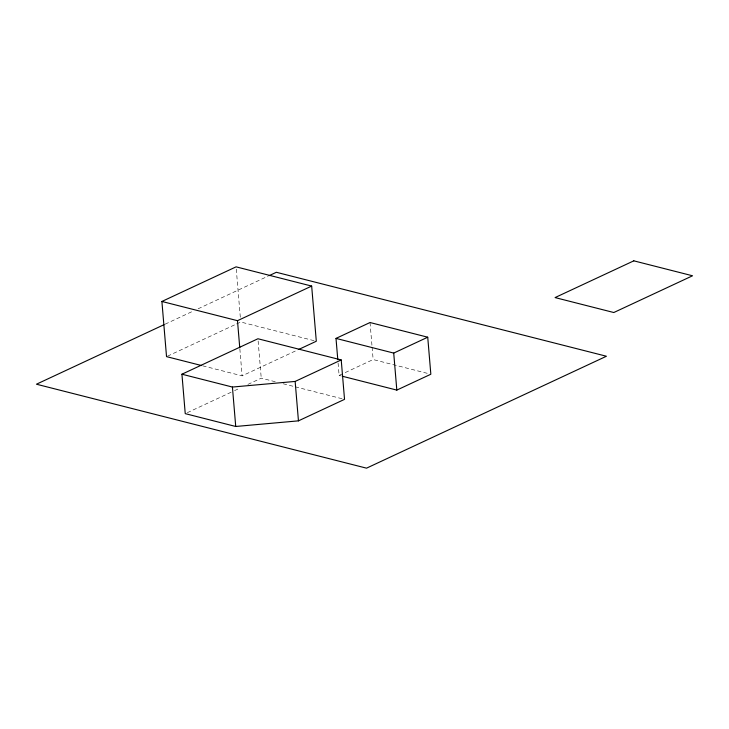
<?xml version="1.0" encoding="UTF-8"?>
<svg xmlns="http://www.w3.org/2000/svg" width="729" height="729" viewBox="0 0 729 729"><rect width="100%" height="100%" fill="white"/><g stroke="black" fill="none" stroke-linecap="round" stroke-linejoin="round"><path stroke-width="0.55" stroke-dasharray="3.65 2.73" d="M165.155 324.159L193.987 310.709M198.106 308.795L268.117 276.127M167.561 356.153L235.567 324.423M236.597 323.94L240.716 322.018L314.108 340.689M202.68 365.821L242.119 375.854L297.76 349.902M187.298 412.678L233.517 391.118M234.538 390.635L239.677 388.238M247.896 384.402L261.246 378.178L275.489 381.796M338.083 363.078L339.122 375.426L373.139 359.552L428.661 373.676M339.122 375.426L341.29 375.973M283.162 383.755L294.124 386.534M295.218 386.817L342.338 398.799M370.031 322.528L372.009 346.093M372.1 347.214L373.139 359.552M258.13 341.008L261.246 378.178M236.269 269.101L240.524 319.767M239.85 348.836L242.119 375.854"/><path stroke-width="1.09" d="M201.587 365.548L166.531 356.627L161.902 301.46L236.087 266.85L311.666 286.078L316.304 341.245L298.79 349.419M164.125 324.642L36.45 384.21L366.532 468.164L606.437 356.244L276.355 272.281L269.147 275.644M161.902 301.46L237.49 320.687L311.666 286.078M181.931 374.214L257.938 338.757L341.218 359.935L344.535 399.355L298.453 420.852L235.731 426.474L185.239 413.635L181.931 374.214L232.423 387.053L295.145 381.431L341.218 359.935M337.8 359.716L336.005 338.402L370.031 322.528L427.732 337.208L430.839 374.232L396.822 390.097L342.384 376.255M336.005 338.402L393.715 353.082L427.732 337.208M393.715 353.082L396.822 390.097M295.145 381.431L298.453 420.852M237.49 320.687L239.759 347.706M232.423 387.053L235.731 426.474M633.811 260.836L555.061 297.578L613.8 312.522L692.55 275.781L633.811 260.836"/></g></svg>
